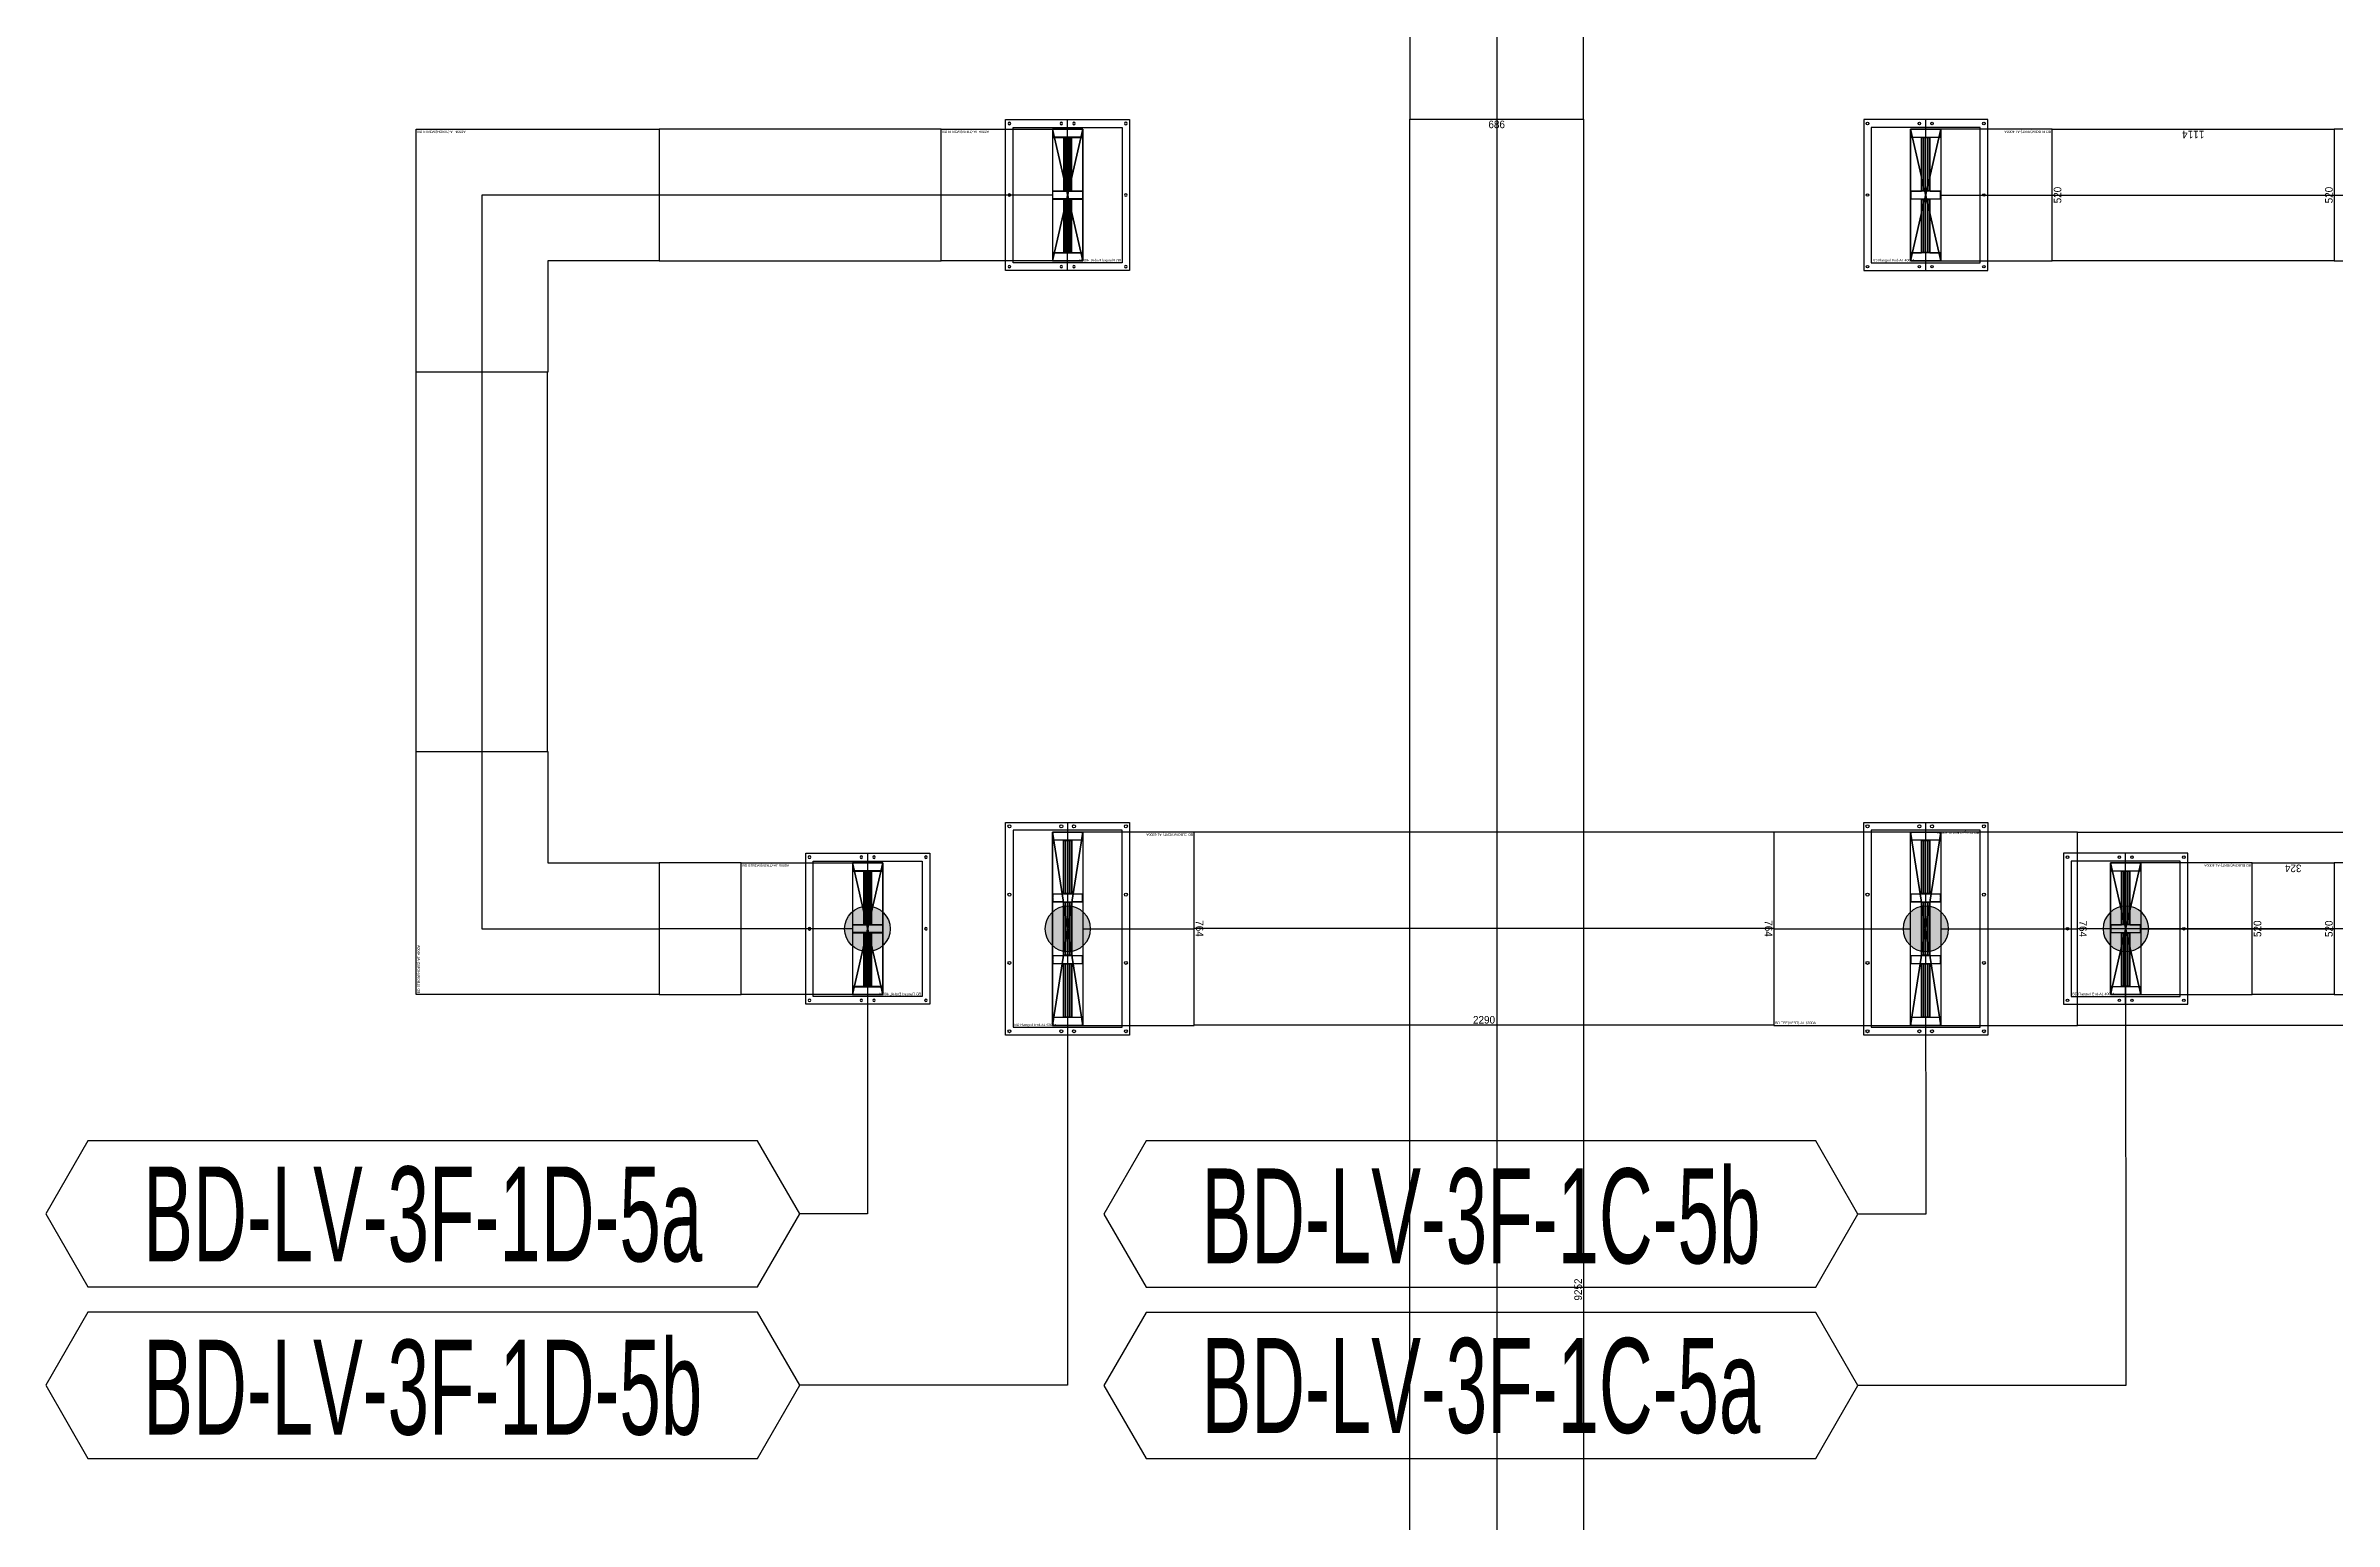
# Model space of a CAD drawing. Header units: millimetres. Extents: x 28486 to 374549, y -351975 to 868946.
# Drawn here: x 288668 to 297709, y 404758 to 410590 of the extents above; entities that cross this region are included whole.
import ezdxf
from ezdxf.enums import TextEntityAlignment as Align

# ---------------------------------------------------------------- set-up
doc = ezdxf.new("R2010")
doc.units = ezdxf.units.MM
doc.header["$LTSCALE"] = 150
doc.layers.get('Defpoints').update_dxf_attribs({"color": 150})
for name, color, linetype in [('-----27 Bus Duct_LV_380-220V', 200, 'Continuous'), ('-----27 Bus Duct_LV_380-220V_IT BACK UP', 2, 'Continuous'), ('-----27 Bus Duct_LV_380-220V_LOAD BANK', 7, 'Continuous'), ('-----29 주기', 1, 'Continuous'), ('-----30 Text', 2, 'Continuous'), ('-----99 Cable Schedule', 2, 'Continuous')]:
    doc.layers.add(name, color=color, linetype=linetype)
doc.styles.add('ELEC', font='')
doc.styles.get("Standard").update_dxf_attribs({"font": ''})
doc.styles.get('ELEC').set_extended_font_data('Dotum')
doc.styles.get('Standard').set_extended_font_data('Dotum')
doc.dimstyles.new('전기통신참고용-치수', dxfattribs={"dimscale": 15, "dimtxt": 2, "dimasz": 0, "dimexe": 0, "dimexo": 0, "dimgap": 0.4, "dimtad": 4, "dimdec": 0, "dimzin": 0, "dimdsep": 46, "dimtxsty": 'Standard', "dimblk": 'NONE', "dimcen": 0, "dimse1": 1, "dimse2": 1, "dimsd1": 1, "dimsd2": 1, "dimclrd": 8, "dimclre": 8, "dimclrt": 8, "dimadec": 0, "dimazin": 0, "dimtfac": 1, "dimtdec": 0, "dimtix": 1, "dimtmove": 2, "dimatfit": 0, "dimldrblk": 'NONE', "dimfxl": 2, "dimtolj": 1, "dimtzin": 0, "dimarcsym": 0})

# ---------------------------------------------------------------- blocks, each defined once
blk = doc.blocks.new('*D175')
at = {"layer": 'Defpoints', "color": 0, "transparency": 16777216}
for p in [(0, 8791.6), (686, 8791.6), (686, 8791.6)]:
    blk.add_point(p, dxfattribs=at)
at = {"color": 0, "transparency": 16777216, "insert": (343, 8770.6), "char_height": 30, "attachment_point": 5}
blk.add_mtext('\\A1;{\\C0;686}', dxfattribs=at)
blk = doc.blocks.new('_None')
blk = doc.blocks.new('*D176')
at = {"layer": 'Defpoints', "color": 0, "transparency": 16777216}
for p in [(686, 8791.6), (686, 8791.6), (686, -460.4)]:
    blk.add_point(p, dxfattribs=at)
at = {"color": 0, "transparency": 16777216, "insert": (665, 4165.6), "char_height": 30, "attachment_point": 5, "rotation": 90}
blk.add_mtext('\\A1;{\\C0;9252}', dxfattribs=at)
blk = doc.blocks.new('*D177')
at = {"layer": 'Defpoints', "color": 0, "transparency": 16777216}
for p in [(0, -460.4), (686, -460.4), (686, -460.4)]:
    blk.add_point(p, dxfattribs=at)
at = {"color": 0, "transparency": 16777216, "insert": (343, -439.4), "char_height": 30, "attachment_point": 5}
blk.add_mtext('\\A1;{\\C0;686}', dxfattribs=at)
blk = doc.blocks.new('*U270')
at = {"color": 0}
blk.add_lwpolyline([(-343, -343), (-343, -800), (343, -800), (343, -343), (800, -343), (800, 343), (-800, 343), (-800, -343)], close=True, dxfattribs=at)
at = {"color": 1}
for points in [[(-800, 0), (800, 0)], [(0, 0), (0, -800)]]:
    blk.add_lwpolyline(points, dxfattribs=at)
at = {"color": 0, "style": 'ELEC'}
blk.add_text('BD TEE(HORIZ)-AL 5000A', height=10, dxfattribs=at).set_placement((0, 10), align=Align.MIDDLE)
blk = doc.blocks.new('*U5')
at = {"color": 1}
for p, q in [((60, 382), (-60, -382)), ((-60, 382), (60, -382))]:
    blk.add_line(p, q, dxfattribs=at)
at = {"color": 0}
blk.add_line((0, 420.5), (0, -420.5), dxfattribs=at)
for points in [[(245, -420.5), (-245, -420.5), (-245, 420.5), (245, 420.5)], [(-215, -389.5), (215, -389.5), (215, 389.5), (-215, 389.5)]]:
    blk.add_lwpolyline(points, close=True, dxfattribs=at)
at = {"color": 1}
blk.add_lwpolyline([(60, -382), (-60, -382), (-60, 382), (60, 382)], close=True, dxfattribs=at)
for points in [[(-60, 136, -0.4142136), (-58, 138), (-17.2, 138, 0.4142136), (-16.2, 139), (-16.2, 349, 0.4142136), (-17.2, 350), (-58, 350, -0.4142136), (-60, 352), (-60, 382, -0.4142136), (-59, 381), (-59, 352, 0.4142136), (-58, 351), (58, 351, 0.4142136), (59, 352), (59, 381, -0.4142136), (60, 382), (60, 352, -0.4142136), (58, 350), (17.2, 350, 0.4142136), (16.2, 349), (16.2, 139, 0.4142136), (17.2, 138), (58, 138, -0.4142136), (60, 136), (60, 124, -0.4142136), (59, 125), (59, 136, 0.4142136), (58, 137), (-58, 137, 0.4142136), (-59, 136), (-59, 125, -0.4142136), (-60, 124), (-60, 124), (-60, 124), (-60, 124)], [(-15.2, 139), (-15.2, 349, -0.4142136), (-14.2, 350), (14.2, 350, -0.4142136), (15.2, 349), (15.2, 139, -0.4142136), (14.2, 138), (-14.2, 138, -0.4142136)], [(-14.2, 140), (-14.2, 348, -0.4142136), (-13.2, 349), (-8.85, 349, -0.4142136), (-7.85, 348), (-7.85, 140, -0.4142136), (-8.85, 139), (-13.2, 139, -0.4142136)], [(-6.85, 140), (-6.85, 348, -0.4142136), (-5.85, 349), (-1.5, 349, -0.4142136), (-0.5, 348), (-0.5, 140, -0.4142136), (-1.5, 139), (-5.85, 139, -0.4142136)], [(0.5, 140), (0.5, 348, -0.4142136), (1.5, 349), (5.85, 349, -0.4142136), (6.85, 348), (6.85, 140, -0.4142136), (5.85, 139), (1.5, 139, -0.4142136)], [(7.85, 140), (7.85, 348, -0.4142136), (8.85, 349), (13.2, 349, -0.4142136), (14.2, 348), (14.2, 140, -0.4142136), (13.2, 139), (8.85, 139, -0.4142136)], [(-60, -108, -0.4142136), (-58, -106), (-17.2, -106, 0.4142136), (-16.2, -105), (-16.2, 105, 0.4142136), (-17.2, 106), (-58, 106, -0.4142136), (-60, 108), (-60, 122, -0.4142136), (-59, 121), (-59, 108, 0.4142136), (-58, 107), (58, 107, 0.4142136), (59, 108), (59, 121, -0.4142136), (60, 122), (60, 108, -0.4142136), (58, 106), (17.2, 106, 0.4142136), (16.2, 105), (16.2, -105, 0.4142136), (17.2, -106), (58, -106, -0.4142136), (60, -108), (60, -121, -0.4142136), (59, -120), (59, -108, 0.4142136), (58, -107), (-58, -107, 0.4142136), (-59, -108), (-59, -120, -0.4142136), (-60, -121), (-60, -121), (-60, -121), (-60, -121)], [(-15.2, -105), (-15.2, 105, -0.4142136), (-14.2, 106), (14.2, 106, -0.4142136), (15.2, 105), (15.2, -105, -0.4142136), (14.2, -106), (-14.2, -106, -0.4142136)], [(-14.2, -104), (-14.2, 104, -0.4142136), (-13.2, 105), (-8.85, 105, -0.4142136), (-7.85, 104), (-7.85, -104, -0.4142136), (-8.85, -105), (-13.2, -105, -0.4142136)], [(-6.85, -104), (-6.85, 104, -0.4142136), (-5.85, 105), (-1.5, 105, -0.4142136), (-0.5, 104), (-0.5, -104, -0.4142136), (-1.5, -105), (-5.85, -105, -0.4142136)], [(0.5, -104), (0.5, 104, -0.4142136), (1.5, 105), (5.85, 105, -0.4142136), (6.85, 104), (6.85, -104, -0.4142136), (5.85, -105), (1.5, -105, -0.4142136)], [(7.85, -104), (7.85, 104, -0.4142136), (8.85, 105), (13.2, 105, -0.4142136), (14.2, 104), (14.2, -104, -0.4142136), (13.2, -105), (8.85, -105, -0.4142136)], [(-60, -352, -0.4142136), (-58, -350), (-17.2, -350, 0.4142136), (-16.2, -349), (-16.2, -139, 0.4142136), (-17.2, -138), (-58, -138, -0.4142136), (-60, -136), (-60, -123, -0.4142136), (-59, -124), (-59, -136, 0.4142136), (-58, -137), (58, -137, 0.4142136), (59, -136), (59, -124, -0.4142136), (60, -123), (60, -136, -0.4142136), (58, -138), (17.2, -138, 0.4142136), (16.2, -139), (16.2, -349, 0.4142136), (17.2, -350), (58, -350, -0.4142136), (60, -352), (60, -382, -0.4142136), (59, -381), (59, -352, 0.4142136), (58, -351), (-58, -351, 0.4142136), (-59, -352), (-59, -381, -0.4142136), (-60, -382), (-60, -382), (-60, -382), (-60, -382)], [(-15.2, -349), (-15.2, -139, -0.4142136), (-14.2, -138), (14.2, -138, -0.4142136), (15.2, -139), (15.2, -349, -0.4142136), (14.2, -350), (-14.2, -350, -0.4142136)], [(-14.2, -348), (-14.2, -140, -0.4142136), (-13.2, -139), (-8.85, -139, -0.4142136), (-7.85, -140), (-7.85, -348, -0.4142136), (-8.85, -349), (-13.2, -349, -0.4142136)], [(-6.85, -348), (-6.85, -140, -0.4142136), (-5.85, -139), (-1.5, -139, -0.4142136), (-0.5, -140), (-0.5, -348, -0.4142136), (-1.5, -349), (-5.85, -349, -0.4142136)], [(0.5, -348), (0.5, -140, -0.4142136), (1.5, -139), (5.85, -139, -0.4142136), (6.85, -140), (6.85, -348, -0.4142136), (5.85, -349), (1.5, -349, -0.4142136)], [(7.85, -348), (7.85, -140, -0.4142136), (8.85, -139), (13.2, -139, -0.4142136), (14.2, -140), (14.2, -348, -0.4142136), (13.2, -349), (8.85, -349, -0.4142136)]]:
    blk.add_lwpolyline(points, format="xyb", close=True, dxfattribs=at)
at = {"color": 0}
for centre in [(-230, 405), (-25, 405), (25, 405), (230, 405), (-230, 135), (230, 135), (-230, -135), (230, -135), (-230, -405), (-25, -405), (25, -405), (230, -405)]:
    blk.add_circle(centre, 6, dxfattribs=at)
at = {"color": 0, "style": 'ELEC'}
blk.add_text('BD Flanged End-AL 6300A', height=10, dxfattribs=at).set_placement((-210, -379.5), align=Align.MIDDLE_LEFT)
blk = doc.blocks.new('*U7')
at = {"color": 1}
for p, q in [((340, 382), (220, -382)), ((220, 382), (340, -382))]:
    blk.add_line(p, q, dxfattribs=at)
at = {"color": 0}
blk.add_lwpolyline([(-220, -382), (220, -382), (220, 382), (-220, 382)], close=True, dxfattribs=at)
blk.add_lwpolyline([(220, -382), (340, -382), (340, 382), (220, 382)], dxfattribs=at)
at = {"color": 1}
for points in [[(220, 136, -0.4142136), (222, 138), (262.8, 138, 0.4142136), (263.8, 139), (263.8, 349, 0.4142136), (262.8, 350), (222, 350, -0.4142136), (220, 352), (220, 382, -0.4142136), (221, 381), (221, 352, 0.4142136), (222, 351), (338, 351, 0.4142136), (339, 352), (339, 381, -0.4142136), (340, 382), (340, 352, -0.4142136), (338, 350), (297.2, 350, 0.4142136), (296.2, 349), (296.2, 139, 0.4142136), (297.2, 138), (338, 138, -0.4142136), (340, 136), (340, 124, -0.4142136), (339, 125), (339, 136, 0.4142136), (338, 137), (222, 137, 0.4142136), (221, 136), (221, 125, -0.4142136), (220, 124), (220, 124), (220, 124), (220, 124)], [(264.8, 139), (264.8, 349, -0.4142136), (265.8, 350), (294.2, 350, -0.4142136), (295.2, 349), (295.2, 139, -0.4142136), (294.2, 138), (265.8, 138, -0.4142136)], [(265.8, 140), (265.8, 348, -0.4142136), (266.8, 349), (271.15, 349, -0.4142136), (272.15, 348), (272.15, 140, -0.4142136), (271.15, 139), (266.8, 139, -0.4142136)], [(273.15, 140), (273.15, 348, -0.4142136), (274.15, 349), (278.5, 349, -0.4142136), (279.5, 348), (279.5, 140, -0.4142136), (278.5, 139), (274.15, 139, -0.4142136)], [(280.5, 140), (280.5, 348, -0.4142136), (281.5, 349), (285.85, 349, -0.4142136), (286.85, 348), (286.85, 140, -0.4142136), (285.85, 139), (281.5, 139, -0.4142136)], [(287.85, 140), (287.85, 348, -0.4142136), (288.85, 349), (293.2, 349, -0.4142136), (294.2, 348), (294.2, 140, -0.4142136), (293.2, 139), (288.85, 139, -0.4142136)], [(220, -108, -0.4142136), (222, -106), (262.8, -106, 0.4142136), (263.8, -105), (263.8, 105, 0.4142136), (262.8, 106), (222, 106, -0.4142136), (220, 108), (220, 122, -0.4142136), (221, 121), (221, 108, 0.4142136), (222, 107), (338, 107, 0.4142136), (339, 108), (339, 121, -0.4142136), (340, 122), (340, 108, -0.4142136), (338, 106), (297.2, 106, 0.4142136), (296.2, 105), (296.2, -105, 0.4142136), (297.2, -106), (338, -106, -0.4142136), (340, -108), (340, -121, -0.4142136), (339, -120), (339, -108, 0.4142136), (338, -107), (222, -107, 0.4142136), (221, -108), (221, -120, -0.4142136), (220, -121), (220, -121), (220, -121), (220, -121)], [(264.8, -105), (264.8, 105, -0.4142136), (265.8, 106), (294.2, 106, -0.4142136), (295.2, 105), (295.2, -105, -0.4142136), (294.2, -106), (265.8, -106, -0.4142136)], [(265.8, -104), (265.8, 104, -0.4142136), (266.8, 105), (271.15, 105, -0.4142136), (272.15, 104), (272.15, -104, -0.4142136), (271.15, -105), (266.8, -105, -0.4142136)], [(273.15, -104), (273.15, 104, -0.4142136), (274.15, 105), (278.5, 105, -0.4142136), (279.5, 104), (279.5, -104, -0.4142136), (278.5, -105), (274.15, -105, -0.4142136)], [(280.5, -104), (280.5, 104, -0.4142136), (281.5, 105), (285.85, 105, -0.4142136), (286.85, 104), (286.85, -104, -0.4142136), (285.85, -105), (281.5, -105, -0.4142136)], [(287.85, -104), (287.85, 104, -0.4142136), (288.85, 105), (293.2, 105, -0.4142136), (294.2, 104), (294.2, -104, -0.4142136), (293.2, -105), (288.85, -105, -0.4142136)], [(220, -352, -0.4142136), (222, -350), (262.8, -350, 0.4142136), (263.8, -349), (263.8, -139, 0.4142136), (262.8, -138), (222, -138, -0.4142136), (220, -136), (220, -123, -0.4142136), (221, -124), (221, -136, 0.4142136), (222, -137), (338, -137, 0.4142136), (339, -136), (339, -124, -0.4142136), (340, -123), (340, -136, -0.4142136), (338, -138), (297.2, -138, 0.4142136), (296.2, -139), (296.2, -349, 0.4142136), (297.2, -350), (338, -350, -0.4142136), (340, -352), (340, -382, -0.4142136), (339, -381), (339, -352, 0.4142136), (338, -351), (222, -351, 0.4142136), (221, -352), (221, -381, -0.4142136), (220, -382), (220, -382), (220, -382), (220, -382)], [(264.8, -349), (264.8, -139, -0.4142136), (265.8, -138), (294.2, -138, -0.4142136), (295.2, -139), (295.2, -349, -0.4142136), (294.2, -350), (265.8, -350, -0.4142136)], [(265.8, -348), (265.8, -140, -0.4142136), (266.8, -139), (271.15, -139, -0.4142136), (272.15, -140), (272.15, -348, -0.4142136), (271.15, -349), (266.8, -349, -0.4142136)], [(273.15, -348), (273.15, -140, -0.4142136), (274.15, -139), (278.5, -139, -0.4142136), (279.5, -140), (279.5, -348, -0.4142136), (278.5, -349), (274.15, -349, -0.4142136)], [(280.5, -348), (280.5, -140, -0.4142136), (281.5, -139), (285.85, -139, -0.4142136), (286.85, -140), (286.85, -348, -0.4142136), (285.85, -349), (281.5, -349, -0.4142136)], [(287.85, -348), (287.85, -140, -0.4142136), (288.85, -139), (293.2, -139, -0.4142136), (294.2, -140), (294.2, -348, -0.4142136), (293.2, -349), (288.85, -349, -0.4142136)]]:
    blk.add_lwpolyline(points, format="xyb", close=True, dxfattribs=at)
blk.add_lwpolyline([(220, 0), (-220, 0)], dxfattribs=at)
at = {"color": 0, "style": 'ELEC'}
blk.add_text('BD ELBOW(VERT)-AL 6300A', height=10, dxfattribs=at).set_placement((-215, -372), align=Align.MIDDLE_LEFT)
blk = doc.blocks.new('*U114')
at = {"color": 1}
for p, q in [((390, 382), (270, -382)), ((270, 382), (390, -382)), ((-270, 0), (270, 0)), ((390, 0), (930, 0))]:
    blk.add_line(p, q, dxfattribs=at)
at = {"color": 0}
for points in [[(-270, -382), (270, -382), (270, 382), (-270, 382)], [(390, -382), (930, -382), (930, 382), (390, 382)]]:
    blk.add_lwpolyline(points, close=True, dxfattribs=at)
for points in [[(390, 382), (270, 382)], [(270, -382), (390, -382)]]:
    blk.add_lwpolyline(points, dxfattribs=at)
at = {"color": 1}
for points in [[(270, 136, -0.4142136), (272, 138), (312.8, 138, 0.4142136), (313.8, 139), (313.8, 349, 0.4142136), (312.8, 350), (272, 350, -0.4142136), (270, 352), (270, 382, -0.4142136), (271, 381), (271, 352, 0.4142136), (272, 351), (388, 351, 0.4142136), (389, 352), (389, 381, -0.4142136), (390, 382), (390, 352, -0.4142136), (388, 350), (347.2, 350, 0.4142136), (346.2, 349), (346.2, 139, 0.4142136), (347.2, 138), (388, 138, -0.4142136), (390, 136), (390, 124, -0.4142136), (389, 125), (389, 136, 0.4142136), (388, 137), (272, 137, 0.4142136), (271, 136), (271, 125, -0.4142136), (270, 124), (270, 124), (270, 124), (270, 124)], [(314.8, 139), (314.8, 349, -0.4142136), (315.8, 350), (344.2, 350, -0.4142136), (345.2, 349), (345.2, 139, -0.4142136), (344.2, 138), (315.8, 138, -0.4142136)], [(315.8, 140), (315.8, 348, -0.4142136), (316.8, 349), (321.15, 349, -0.4142136), (322.15, 348), (322.15, 140, -0.4142136), (321.15, 139), (316.8, 139, -0.4142136)], [(323.15, 140), (323.15, 348, -0.4142136), (324.15, 349), (328.5, 349, -0.4142136), (329.5, 348), (329.5, 140, -0.4142136), (328.5, 139), (324.15, 139, -0.4142136)], [(330.5, 140), (330.5, 348, -0.4142136), (331.5, 349), (335.85, 349, -0.4142136), (336.85, 348), (336.85, 140, -0.4142136), (335.85, 139), (331.5, 139, -0.4142136)], [(337.85, 140), (337.85, 348, -0.4142136), (338.85, 349), (343.2, 349, -0.4142136), (344.2, 348), (344.2, 140, -0.4142136), (343.2, 139), (338.85, 139, -0.4142136)], [(270, -108, -0.4142136), (272, -106), (312.8, -106, 0.4142136), (313.8, -105), (313.8, 105, 0.4142136), (312.8, 106), (272, 106, -0.4142136), (270, 108), (270, 122, -0.4142136), (271, 121), (271, 108, 0.4142136), (272, 107), (388, 107, 0.4142136), (389, 108), (389, 121, -0.4142136), (390, 122), (390, 108, -0.4142136), (388, 106), (347.2, 106, 0.4142136), (346.2, 105), (346.2, -105, 0.4142136), (347.2, -106), (388, -106, -0.4142136), (390, -108), (390, -121, -0.4142136), (389, -120), (389, -108, 0.4142136), (388, -107), (272, -107, 0.4142136), (271, -108), (271, -120, -0.4142136), (270, -121), (270, -121), (270, -121), (270, -121)], [(314.8, -105), (314.8, 105, -0.4142136), (315.8, 106), (344.2, 106, -0.4142136), (345.2, 105), (345.2, -105, -0.4142136), (344.2, -106), (315.8, -106, -0.4142136)], [(315.8, -104), (315.8, 104, -0.4142136), (316.8, 105), (321.15, 105, -0.4142136), (322.15, 104), (322.15, -104, -0.4142136), (321.15, -105), (316.8, -105, -0.4142136)], [(323.15, -104), (323.15, 104, -0.4142136), (324.15, 105), (328.5, 105, -0.4142136), (329.5, 104), (329.5, -104, -0.4142136), (328.5, -105), (324.15, -105, -0.4142136)], [(330.5, -104), (330.5, 104, -0.4142136), (331.5, 105), (335.85, 105, -0.4142136), (336.85, 104), (336.85, -104, -0.4142136), (335.85, -105), (331.5, -105, -0.4142136)], [(337.85, -104), (337.85, 104, -0.4142136), (338.85, 105), (343.2, 105, -0.4142136), (344.2, 104), (344.2, -104, -0.4142136), (343.2, -105), (338.85, -105, -0.4142136)], [(270, -352, -0.4142136), (272, -350), (312.8, -350, 0.4142136), (313.8, -349), (313.8, -139, 0.4142136), (312.8, -138), (272, -138, -0.4142136), (270, -136), (270, -123, -0.4142136), (271, -124), (271, -136, 0.4142136), (272, -137), (388, -137, 0.4142136), (389, -136), (389, -124, -0.4142136), (390, -123), (390, -136, -0.4142136), (388, -138), (347.2, -138, 0.4142136), (346.2, -139), (346.2, -349, 0.4142136), (347.2, -350), (388, -350, -0.4142136), (390, -352), (390, -382, -0.4142136), (389, -381), (389, -352, 0.4142136), (388, -351), (272, -351, 0.4142136), (271, -352), (271, -381, -0.4142136), (270, -382), (270, -382), (270, -382), (270, -382)], [(314.8, -349), (314.8, -139, -0.4142136), (315.8, -138), (344.2, -138, -0.4142136), (345.2, -139), (345.2, -349, -0.4142136), (344.2, -350), (315.8, -350, -0.4142136)], [(315.8, -348), (315.8, -140, -0.4142136), (316.8, -139), (321.15, -139, -0.4142136), (322.15, -140), (322.15, -348, -0.4142136), (321.15, -349), (316.8, -349, -0.4142136)], [(323.15, -348), (323.15, -140, -0.4142136), (324.15, -139), (328.5, -139, -0.4142136), (329.5, -140), (329.5, -348, -0.4142136), (328.5, -349), (324.15, -349, -0.4142136)], [(330.5, -348), (330.5, -140, -0.4142136), (331.5, -139), (335.85, -139, -0.4142136), (336.85, -140), (336.85, -348, -0.4142136), (335.85, -349), (331.5, -349, -0.4142136)], [(337.85, -348), (337.85, -140, -0.4142136), (338.85, -139), (343.2, -139, -0.4142136), (344.2, -140), (344.2, -348, -0.4142136), (343.2, -349), (338.85, -349, -0.4142136)]]:
    blk.add_lwpolyline(points, format="xyb", close=True, dxfattribs=at)
at = {"color": 0, "style": 'ELEC'}
blk.add_text('BD TEE(VERT)-AL 6300A', height=10, dxfattribs=at).set_placement((-265, -372), align=Align.MIDDLE_LEFT)
blk = doc.blocks.new('*D784')
at = {"layer": 'Defpoints', "color": 0, "transparency": 16777216}
for p in [(0, 4259.8), (764, 4259.8), (764, 4259.8)]:
    blk.add_point(p, dxfattribs=at)
at = {"color": 0, "transparency": 16777216, "insert": (382, 4238.8), "char_height": 30, "attachment_point": 5}
blk.add_mtext('\\A1;{\\C0;764}', dxfattribs=at)
blk = doc.blocks.new('*D785')
at = {"layer": 'Defpoints', "color": 0, "transparency": 16777216}
for p in [(764, 4259.8), (764, 4259.8), (764, 1969.8)]:
    blk.add_point(p, dxfattribs=at)
at = {"color": 0, "transparency": 16777216, "insert": (743, 3114.8), "char_height": 30, "attachment_point": 5, "rotation": 90}
blk.add_mtext('\\A1;{\\C0;2290}', dxfattribs=at)
blk = doc.blocks.new('*D786')
at = {"layer": 'Defpoints', "color": 0, "transparency": 16777216}
for p in [(0, 1969.8), (764, 1969.8), (764, 1969.8)]:
    blk.add_point(p, dxfattribs=at)
at = {"color": 0, "transparency": 16777216, "insert": (382, 1990.9), "char_height": 30, "attachment_point": 5}
blk.add_mtext('\\A1;{\\C0;764}', dxfattribs=at)
blk = doc.blocks.new('A$C9a0ab699')
h = blk.add_hatch(color=0)
edge = h.paths.add_edge_path()
edge.add_arc((0, 0), 64, 720, 1080, ccw=False)
at = {"color": 0}
blk.add_circle((0, 0), 64, dxfattribs=at)
blk = doc.blocks.new('*D792')
at = {"layer": 'Defpoints', "color": 0, "transparency": 16777216}
for p in [(0, 8406.8), (764, 8406.8), (764, 8406.8)]:
    blk.add_point(p, dxfattribs=at)
at = {"color": 0, "transparency": 16777216, "insert": (382, 8385.8), "char_height": 30, "attachment_point": 5}
blk.add_mtext('\\A1;{\\C0;764}', dxfattribs=at)
blk = doc.blocks.new('*D793')
at = {"layer": 'Defpoints', "color": 0, "transparency": 16777216}
for p in [(764, 8406.8), (764, 8406.8), (764, 5919.8)]:
    blk.add_point(p, dxfattribs=at)
at = {"color": 0, "transparency": 16777216, "insert": (743, 7163.3), "char_height": 30, "attachment_point": 5, "rotation": 90}
blk.add_mtext('\\A1;{\\C0;2487}', dxfattribs=at)
blk = doc.blocks.new('*D794')
at = {"layer": 'Defpoints', "color": 0, "transparency": 16777216}
for p in [(0, 5919.8), (764, 5919.8), (764, 5919.8)]:
    blk.add_point(p, dxfattribs=at)
at = {"color": 0, "transparency": 16777216, "insert": (382, 5940.9), "char_height": 30, "attachment_point": 5}
blk.add_mtext('\\A1;{\\C0;764}', dxfattribs=at)
blk = doc.blocks.new('*U23')
at = {"color": 0}
blk.add_line((0, -298.5), (0, 298.5), dxfattribs=at)
at = {"color": 1}
for p, q in [((60, 260), (-60, -260)), ((-60, 260), (60, -260))]:
    blk.add_line(p, q, dxfattribs=at)
at = {"color": 0}
for points in [[(-245, -298.5), (245, -298.5), (245, 298.5), (-245, 298.5)], [(-215, -267.5), (215, -267.5), (215, 267.5), (-215, 267.5)]]:
    blk.add_lwpolyline(points, close=True, dxfattribs=at)
at = {"color": 1}
blk.add_lwpolyline([(60, -260), (-60, -260), (-60, 260), (60, 260)], close=True, dxfattribs=at)
for points in [[(-60, 14, -0.4142136), (-58, 16), (-17.2, 16, 0.4142136), (-16.2, 17), (-16.2, 227, 0.4142136), (-17.2, 228), (-58, 228, -0.4142136), (-60, 230), (-60, 260, -0.4142136), (-59, 259), (-59, 230, 0.4142136), (-58, 229), (58, 229, 0.4142136), (59, 230), (59, 259, -0.4142136), (60, 260), (60, 230, -0.4142136), (58, 228), (17.2, 228, 0.4142136), (16.2, 227), (16.2, 17, 0.4142136), (17.2, 16), (58, 16, -0.4142136), (60, 14), (60, 2, -0.4142136), (59, 3), (59, 14, 0.4142136), (58, 15), (-58, 15, 0.4142136), (-59, 14), (-59, 3, -0.4142136), (-60, 2), (-60, 2), (-60, 2), (-60, 2)], [(-15.2, 17), (-15.2, 227, -0.4142136), (-14.2, 228), (14.2, 228, -0.4142136), (15.2, 227), (15.2, 17, -0.4142136), (14.2, 16), (-14.2, 16, -0.4142136)], [(-14.2, 18), (-14.2, 226, -0.4142136), (-13.2, 227), (-8.85, 227, -0.4142136), (-7.85, 226), (-7.85, 18, -0.4142136), (-8.85, 17), (-13.2, 17, -0.4142136)], [(-6.85, 18), (-6.85, 226, -0.4142136), (-5.85, 227), (-1.5, 227, -0.4142136), (-0.5, 226), (-0.5, 18, -0.4142136), (-1.5, 17), (-5.85, 17, -0.4142136)], [(0.5, 18), (0.5, 226, -0.4142136), (1.5, 227), (5.85, 227, -0.4142136), (6.85, 226), (6.85, 18, -0.4142136), (5.85, 17), (1.5, 17, -0.4142136)], [(7.85, 18), (7.85, 226, -0.4142136), (8.85, 227), (13.2, 227, -0.4142136), (14.2, 226), (14.2, 18, -0.4142136), (13.2, 17), (8.85, 17, -0.4142136)], [(-60, -230, -0.4142136), (-58, -228), (-17.2, -228, 0.4142136), (-16.2, -227), (-16.2, -17, 0.4142136), (-17.2, -16), (-58, -16, -0.4142136), (-60, -14), (-60, 0, -0.4142136), (-59, -1), (-59, -14, 0.4142136), (-58, -15), (58, -15, 0.4142136), (59, -14), (59, -1, -0.4142136), (60, 0), (60, -14, -0.4142136), (58, -16), (17.2, -16, 0.4142136), (16.2, -17), (16.2, -227, 0.4142136), (17.2, -228), (58, -228, -0.4142136), (60, -230), (60, -260, -0.4142136), (59, -259), (59, -230, 0.4142136), (58, -229), (-58, -229, 0.4142136), (-59, -230), (-59, -259, -0.4142136), (-60, -260), (-60, -260), (-60, -260), (-60, -260)], [(-15.2, -227), (-15.2, -17, -0.4142136), (-14.2, -16), (14.2, -16, -0.4142136), (15.2, -17), (15.2, -227, -0.4142136), (14.2, -228), (-14.2, -228, -0.4142136)], [(-14.2, -226), (-14.2, -18, -0.4142136), (-13.2, -17), (-8.85, -17, -0.4142136), (-7.85, -18), (-7.85, -226, -0.4142136), (-8.85, -227), (-13.2, -227, -0.4142136)], [(-6.85, -226), (-6.85, -18, -0.4142136), (-5.85, -17), (-1.5, -17, -0.4142136), (-0.5, -18), (-0.5, -226, -0.4142136), (-1.5, -227), (-5.85, -227, -0.4142136)], [(0.5, -226), (0.5, -18, -0.4142136), (1.5, -17), (5.85, -17, -0.4142136), (6.85, -18), (6.85, -226, -0.4142136), (5.85, -227), (1.5, -227, -0.4142136)], [(7.85, -226), (7.85, -18, -0.4142136), (8.85, -17), (13.2, -17, -0.4142136), (14.2, -18), (14.2, -226, -0.4142136), (13.2, -227), (8.85, -227, -0.4142136)]]:
    blk.add_lwpolyline(points, format="xyb", close=True, dxfattribs=at)
at = {"color": 0}
for centre in [(-230, 283), (-25, 283), (25, 283), (230, 283), (-230, 0), (230, 0), (-230, -283), (-25, -283), (25, -283), (230, -283)]:
    blk.add_circle(centre, 5, dxfattribs=at)
at = {"color": 0, "style": 'ELEC'}
blk.add_text('BD Flanged End-AL 4000A', height=10, dxfattribs=at).set_placement((-210, -257.5), align=Align.MIDDLE_LEFT)
blk = doc.blocks.new('*U22')
at = {"color": 1}
for p, q in [((340, 260), (220, -260)), ((220, 260), (340, -260))]:
    blk.add_line(p, q, dxfattribs=at)
at = {"color": 0}
blk.add_lwpolyline([(-220, -260), (220, -260), (220, 260), (-220, 260)], close=True, dxfattribs=at)
blk.add_lwpolyline([(220, -260), (340, -260), (340, 260), (220, 260)], dxfattribs=at)
at = {"color": 1}
for points in [[(220, 14, -0.4142136), (222, 16), (262.8, 16, 0.4142136), (263.8, 17), (263.8, 227, 0.4142136), (262.8, 228), (222, 228, -0.4142136), (220, 230), (220, 260, -0.4142136), (221, 259), (221, 230, 0.4142136), (222, 229), (338, 229, 0.4142136), (339, 230), (339, 259, -0.4142136), (340, 260), (340, 230, -0.4142136), (338, 228), (297.2, 228, 0.4142136), (296.2, 227), (296.2, 17, 0.4142136), (297.2, 16), (338, 16, -0.4142136), (340, 14), (340, 2, -0.4142136), (339, 3), (339, 14, 0.4142136), (338, 15), (222, 15, 0.4142136), (221, 14), (221, 3, -0.4142136), (220, 2), (220, 2), (220, 2), (220, 2)], [(264.8, 17), (264.8, 227, -0.4142136), (265.8, 228), (294.2, 228, -0.4142136), (295.2, 227), (295.2, 17, -0.4142136), (294.2, 16), (265.8, 16, -0.4142136)], [(265.8, 18), (265.8, 226, -0.4142136), (266.8, 227), (271.15, 227, -0.4142136), (272.15, 226), (272.15, 18, -0.4142136), (271.15, 17), (266.8, 17, -0.4142136)], [(273.15, 18), (273.15, 226, -0.4142136), (274.15, 227), (278.5, 227, -0.4142136), (279.5, 226), (279.5, 18, -0.4142136), (278.5, 17), (274.15, 17, -0.4142136)], [(280.5, 18), (280.5, 226, -0.4142136), (281.5, 227), (285.85, 227, -0.4142136), (286.85, 226), (286.85, 18, -0.4142136), (285.85, 17), (281.5, 17, -0.4142136)], [(287.85, 18), (287.85, 226, -0.4142136), (288.85, 227), (293.2, 227, -0.4142136), (294.2, 226), (294.2, 18, -0.4142136), (293.2, 17), (288.85, 17, -0.4142136)], [(220, -230, -0.4142136), (222, -228), (262.8, -228, 0.4142136), (263.8, -227), (263.8, -17, 0.4142136), (262.8, -16), (222, -16, -0.4142136), (220, -14), (220, 0, -0.4142136), (221, -1), (221, -14, 0.4142136), (222, -15), (338, -15, 0.4142136), (339, -14), (339, -1, -0.4142136), (340, 0), (340, -14, -0.4142136), (338, -16), (297.2, -16, 0.4142136), (296.2, -17), (296.2, -227, 0.4142136), (297.2, -228), (338, -228, -0.4142136), (340, -230), (340, -260, -0.4142136), (339, -259), (339, -230, 0.4142136), (338, -229), (222, -229, 0.4142136), (221, -230), (221, -259, -0.4142136), (220, -260), (220, -260), (220, -260), (220, -260)], [(264.8, -227), (264.8, -17, -0.4142136), (265.8, -16), (294.2, -16, -0.4142136), (295.2, -17), (295.2, -227, -0.4142136), (294.2, -228), (265.8, -228, -0.4142136)], [(265.8, -226), (265.8, -18, -0.4142136), (266.8, -17), (271.15, -17, -0.4142136), (272.15, -18), (272.15, -226, -0.4142136), (271.15, -227), (266.8, -227, -0.4142136)], [(273.15, -226), (273.15, -18, -0.4142136), (274.15, -17), (278.5, -17, -0.4142136), (279.5, -18), (279.5, -226, -0.4142136), (278.5, -227), (274.15, -227, -0.4142136)], [(280.5, -226), (280.5, -18, -0.4142136), (281.5, -17), (285.85, -17, -0.4142136), (286.85, -18), (286.85, -226, -0.4142136), (285.85, -227), (281.5, -227, -0.4142136)], [(287.85, -226), (287.85, -18, -0.4142136), (288.85, -17), (293.2, -17, -0.4142136), (294.2, -18), (294.2, -226, -0.4142136), (293.2, -227), (288.85, -227, -0.4142136)]]:
    blk.add_lwpolyline(points, format="xyb", close=True, dxfattribs=at)
blk.add_lwpolyline([(220, 0), (-220, 0)], dxfattribs=at)
at = {"color": 0, "style": 'ELEC'}
blk.add_text('BD ELBOW(VERT)-AL 4000A', height=10, dxfattribs=at).set_placement((-215, -250), align=Align.MIDDLE_LEFT)
blk = doc.blocks.new('*D868')
at = {"layer": 'Defpoints', "color": 0, "transparency": 16777216}
for p in [(0, 4800), (520, 4800), (520, 4800)]:
    blk.add_point(p, dxfattribs=at)
at = {"color": 0, "transparency": 16777216, "insert": (260, 4779), "char_height": 30, "attachment_point": 5}
blk.add_mtext('\\A1;{\\C0;520}', dxfattribs=at)
blk = doc.blocks.new('*D869')
at = {"layer": 'Defpoints', "color": 0, "transparency": 16777216}
for p in [(520, 4800), (520, 4800), (520, 4476)]:
    blk.add_point(p, dxfattribs=at)
at = {"color": 0, "transparency": 16777216, "insert": (499, 4638), "char_height": 30, "attachment_point": 5, "rotation": 90}
blk.add_mtext('\\A1;{\\C0;324}', dxfattribs=at)
blk = doc.blocks.new('*D870')
at = {"layer": 'Defpoints', "color": 0, "transparency": 16777216}
for p in [(0, 4476), (520, 4476), (520, 4476)]:
    blk.add_point(p, dxfattribs=at)
at = {"color": 0, "transparency": 16777216, "insert": (260, 4497), "char_height": 30, "attachment_point": 5}
blk.add_mtext('\\A1;{\\C0;520}', dxfattribs=at)
blk = doc.blocks.new('*D864')
at = {"layer": 'Defpoints', "color": 0, "transparency": 16777216}
for p in [(0, 4800), (520, 4800), (520, 4800)]:
    blk.add_point(p, dxfattribs=at)
at = {"color": 0, "transparency": 16777216, "insert": (260, 4779), "char_height": 30, "attachment_point": 5}
blk.add_mtext('\\A1;{\\C0;520}', dxfattribs=at)
blk = doc.blocks.new('*D865')
at = {"layer": 'Defpoints', "color": 0, "transparency": 16777216}
for p in [(520, 4800), (520, 4800), (520, 3686)]:
    blk.add_point(p, dxfattribs=at)
at = {"color": 0, "transparency": 16777216, "insert": (499, 4243), "char_height": 30, "attachment_point": 5, "rotation": 90}
blk.add_mtext('\\A1;{\\C0;1114}', dxfattribs=at)
blk = doc.blocks.new('*D866')
at = {"layer": 'Defpoints', "color": 0, "transparency": 16777216}
for p in [(0, 3686), (520, 3686), (520, 3686)]:
    blk.add_point(p, dxfattribs=at)
at = {"color": 0, "transparency": 16777216, "insert": (260, 3707), "char_height": 30, "attachment_point": 5}
blk.add_mtext('\\A1;{\\C0;520}', dxfattribs=at)
blk = doc.blocks.new('*U24')
at = {"color": 0}
blk.add_lwpolyline([(-260, -260), (700, -260), (700, 260), (260, 260), (260, 700), (-260, 700)], close=True, dxfattribs=at)
at = {"color": 1}
blk.add_lwpolyline([(700, 0), (0, 0), (0, 700)], dxfattribs=at)
at = {"color": 0, "style": 'ELEC'}
blk.add_text('BD ELBOW(HORIZ)-AL 4000A', height=10, dxfattribs=at).set_placement((-255, -250), align=Align.MIDDLE_LEFT)
blk = doc.blocks.new('*D872')
at = {"layer": 'Defpoints', "color": 0, "transparency": 16777216}
for p in [(0, 4150), (520, 4150), (520, 4150)]:
    blk.add_point(p, dxfattribs=at)
at = {"color": 0, "transparency": 16777216, "insert": (260, 4129), "char_height": 30, "attachment_point": 5}
blk.add_mtext('\\A1;{\\C0;520}', dxfattribs=at)
blk = doc.blocks.new('*D873')
at = {"layer": 'Defpoints', "color": 0, "transparency": 16777216}
for p in [(520, 4150), (520, 4150), (520, 2650)]:
    blk.add_point(p, dxfattribs=at)
at = {"color": 0, "transparency": 16777216, "insert": (499, 3400), "char_height": 30, "attachment_point": 5, "rotation": 90}
blk.add_mtext('\\A1;{\\C0;1500}', dxfattribs=at)
blk = doc.blocks.new('*D874')
at = {"layer": 'Defpoints', "color": 0, "transparency": 16777216}
for p in [(0, 2650), (520, 2650), (520, 2650)]:
    blk.add_point(p, dxfattribs=at)
at = {"color": 0, "transparency": 16777216, "insert": (260, 2671), "char_height": 30, "attachment_point": 5}
blk.add_mtext('\\A1;{\\C0;520}', dxfattribs=at)
blk = doc.blocks.new('*U174')
at = {"color": 1}
blk.add_line((343, 8791.6), (343, -460.4), dxfattribs=at)
at = {"color": 0}
blk.add_lwpolyline([(686, -460.4), (0, -460.4), (0, 8791.6), (686, 8791.6)], close=True, dxfattribs=at)
for base, p1, p2, override, picture, middle in [((686, 8791.6), (0, 8791.6), (686, 8791.6), {"dimtxsty": 'Standard', "dimclrd": 0, "dimclre": 0, "dimclrt": 0}, '*D175', (343, 8770.6)), ((686, -460.4), (0, -460.4), (686, -460.4), {"dimtad": 1, "dimtxsty": 'Standard', "dimclrd": 0, "dimclre": 0, "dimclrt": 0}, '*D177', (343, -439.4))]:
    dim = blk.add_linear_dim(base=base, p1=p1, p2=p2, text='{\\C0;<>}', dimstyle='전기통신참고용-치수', override=override, dxfattribs=at)
    dim.commit()
    dim.dimension.update_dxf_attribs({"geometry": picture, "text_midpoint": middle})
dim = blk.add_linear_dim(base=(686, 8791.6), p1=(686, -460.4), p2=(686, 8791.6), angle=90, text='{\\C0;<>}', dimstyle='전기통신참고용-치수', override={"dimtad": 1, "dimtxsty": 'Standard', "dimclrd": 0, "dimclre": 0, "dimclrt": 0}, dxfattribs=at)
dim.commit()
dim.dimension.update_dxf_attribs({"geometry": '*D176', "text_midpoint": (665, 4165.6)})
blk = doc.blocks.new('*U783')
at = {"color": 1}
blk.add_line((382, 4259.8), (382, 1969.8), dxfattribs=at)
at = {"color": 0}
blk.add_lwpolyline([(764, 1969.8), (0, 1969.8), (0, 4259.8), (764, 4259.8)], close=True, dxfattribs=at)
for base, p1, p2, override, picture, middle in [((764, 4259.8), (0, 4259.8), (764, 4259.8), {"dimtxsty": 'Standard', "dimclrd": 0, "dimclre": 0, "dimclrt": 0}, '*D784', (382, 4238.8)), ((764, 1969.8), (0, 1969.8), (764, 1969.8), {"dimtad": 1, "dimtxsty": 'Standard', "dimclrd": 0, "dimclre": 0, "dimclrt": 0}, '*D786', (382, 1990.9))]:
    dim = blk.add_linear_dim(base=base, p1=p1, p2=p2, text='{\\C0;<>}', dimstyle='전기통신참고용-치수', override=override, dxfattribs=at)
    dim.commit()
    dim.dimension.update_dxf_attribs({"geometry": picture, "text_midpoint": middle})
dim = blk.add_linear_dim(base=(764, 4259.8), p1=(764, 1969.8), p2=(764, 4259.8), angle=90, text='{\\C0;<>}', dimstyle='전기통신참고용-치수', override={"dimtad": 1, "dimtxsty": 'Standard', "dimclrd": 0, "dimclre": 0, "dimclrt": 0}, dxfattribs=at)
dim.commit()
dim.dimension.update_dxf_attribs({"geometry": '*D785', "text_midpoint": (743, 3114.8)})
blk = doc.blocks.new('*U791')
at = {"color": 1}
blk.add_line((382, 8406.8), (382, 5919.8), dxfattribs=at)
at = {"color": 0}
blk.add_lwpolyline([(764, 5919.8), (0, 5919.8), (0, 8406.8), (764, 8406.8)], close=True, dxfattribs=at)
for base, p1, p2, override, picture, middle in [((764, 8406.8), (0, 8406.8), (764, 8406.8), {"dimtxsty": 'Standard', "dimclrd": 0, "dimclre": 0, "dimclrt": 0}, '*D792', (382, 8385.8)), ((764, 5919.8), (0, 5919.8), (764, 5919.8), {"dimtad": 1, "dimtxsty": 'Standard', "dimclrd": 0, "dimclre": 0, "dimclrt": 0}, '*D794', (382, 5940.9))]:
    dim = blk.add_linear_dim(base=base, p1=p1, p2=p2, text='{\\C0;<>}', dimstyle='전기통신참고용-치수', override=override, dxfattribs=at)
    dim.commit()
    dim.dimension.update_dxf_attribs({"geometry": picture, "text_midpoint": middle})
dim = blk.add_linear_dim(base=(764, 8406.8), p1=(764, 5919.8), p2=(764, 8406.8), angle=90, text='{\\C0;<>}', dimstyle='전기통신참고용-치수', override={"dimtad": 1, "dimtxsty": 'Standard', "dimclrd": 0, "dimclre": 0, "dimclrt": 0}, dxfattribs=at)
dim.commit()
dim.dimension.update_dxf_attribs({"geometry": '*D793', "text_midpoint": (743, 7163.3)})
blk = doc.blocks.new('*U867')
at = {"color": 1}
blk.add_line((260, 4800), (260, 4476), dxfattribs=at)
at = {"color": 0}
blk.add_lwpolyline([(520, 4476), (0, 4476), (0, 4800), (520, 4800)], close=True, dxfattribs=at)
for base, p1, p2, override, picture, middle in [((520, 4800), (0, 4800), (520, 4800), {"dimtxsty": 'Standard', "dimclrd": 0, "dimclre": 0, "dimclrt": 0}, '*D868', (260, 4779)), ((520, 4476), (0, 4476), (520, 4476), {"dimtad": 1, "dimtxsty": 'Standard', "dimclrd": 0, "dimclre": 0, "dimclrt": 0}, '*D870', (260, 4497))]:
    dim = blk.add_linear_dim(base=base, p1=p1, p2=p2, text='{\\C0;<>}', dimstyle='전기통신참고용-치수', override=override, dxfattribs=at)
    dim.commit()
    dim.dimension.update_dxf_attribs({"geometry": picture, "text_midpoint": middle})
dim = blk.add_linear_dim(base=(520, 4800), p1=(520, 4476), p2=(520, 4800), angle=90, text='{\\C0;<>}', dimstyle='전기통신참고용-치수', override={"dimtad": 1, "dimtxsty": 'Standard', "dimclrd": 0, "dimclre": 0, "dimclrt": 0}, dxfattribs=at)
dim.commit()
dim.dimension.update_dxf_attribs({"geometry": '*D869', "text_midpoint": (499, 4638)})
blk = doc.blocks.new('*U863')
at = {"color": 1}
blk.add_line((260, 4800), (260, 3686), dxfattribs=at)
at = {"color": 0}
blk.add_lwpolyline([(520, 3686), (0, 3686), (0, 4800), (520, 4800)], close=True, dxfattribs=at)
for base, p1, p2, override, picture, middle in [((520, 4800), (0, 4800), (520, 4800), {"dimtxsty": 'Standard', "dimclrd": 0, "dimclre": 0, "dimclrt": 0}, '*D864', (260, 4779)), ((520, 3686), (0, 3686), (520, 3686), {"dimtad": 1, "dimtxsty": 'Standard', "dimclrd": 0, "dimclre": 0, "dimclrt": 0}, '*D866', (260, 3707))]:
    dim = blk.add_linear_dim(base=base, p1=p1, p2=p2, text='{\\C0;<>}', dimstyle='전기통신참고용-치수', override=override, dxfattribs=at)
    dim.commit()
    dim.dimension.update_dxf_attribs({"geometry": picture, "text_midpoint": middle})
dim = blk.add_linear_dim(base=(520, 4800), p1=(520, 3686), p2=(520, 4800), angle=90, text='{\\C0;<>}', dimstyle='전기통신참고용-치수', override={"dimtad": 1, "dimtxsty": 'Standard', "dimclrd": 0, "dimclre": 0, "dimclrt": 0}, dxfattribs=at)
dim.commit()
dim.dimension.update_dxf_attribs({"geometry": '*D865', "text_midpoint": (499, 4243)})
blk = doc.blocks.new('*U871')
at = {"color": 1}
blk.add_line((260, 4150), (260, 2650), dxfattribs=at)
at = {"color": 0}
blk.add_lwpolyline([(520, 2650), (0, 2650), (0, 4150), (520, 4150)], close=True, dxfattribs=at)
for base, p1, p2, override, picture, middle in [((520, 4150), (0, 4150), (520, 4150), {"dimtxsty": 'Standard', "dimclrd": 0, "dimclre": 0, "dimclrt": 0}, '*D872', (260, 4129)), ((520, 2650), (0, 2650), (520, 2650), {"dimtad": 1, "dimtxsty": 'Standard', "dimclrd": 0, "dimclre": 0, "dimclrt": 0}, '*D874', (260, 2671))]:
    dim = blk.add_linear_dim(base=base, p1=p1, p2=p2, text='{\\C0;<>}', dimstyle='전기통신참고용-치수', override=override, dxfattribs=at)
    dim.commit()
    dim.dimension.update_dxf_attribs({"geometry": picture, "text_midpoint": middle})
dim = blk.add_linear_dim(base=(520, 4150), p1=(520, 2650), p2=(520, 4150), angle=90, text='{\\C0;<>}', dimstyle='전기통신참고용-치수', override={"dimtad": 1, "dimtxsty": 'Standard', "dimclrd": 0, "dimclre": 0, "dimclrt": 0}, dxfattribs=at)
dim.commit()
dim.dimension.update_dxf_attribs({"geometry": '*D873', "text_midpoint": (499, 3400)})

msp = doc.modelspace()

# ---------------------------------------------------------------- linework, layer by layer
at = {"layer": '-----29 주기', "elevation": 0}
for points in [[(288834.4, 406261.6), (288667.7, 405972.9), (288834.4, 405684.1), (291480.3, 405684.1), (291647, 405972.9), (291480.3, 406261.6)], [(293014.9, 406261.2), (292848.2, 405972.4), (293014.9, 405683.7), (295660.8, 405683.7), (295827.5, 405972.4), (295660.8, 406261.2)]]:
    msp.add_lwpolyline(points, close=True, dxfattribs=at)
at = {"layer": '-----29 주기'}
for points in [[(288834.4, 405584.1), (288667.7, 405295.4), (288834.4, 405006.6), (291480.3, 405006.6), (291647, 405295.4), (291480.3, 405584.1)], [(293014.9, 405583.7), (292848.2, 405294.9), (293014.9, 405006.2), (295660.8, 405006.2), (295827.5, 405294.9), (295660.8, 405583.7)]]:
    msp.add_lwpolyline(points, close=True, dxfattribs=at)
at = {"layer": '-----99 Cable Schedule', "color": 1, "elevation": 0}
for points in [[(291914, 407100.4), (291914.5, 405972.9), (291647, 405972.9)], [(296094.5, 407100), (296095, 405972.4), (295827.5, 405972.4)]]:
    msp.add_lwpolyline(points, dxfattribs=at)
at = {"layer": '-----99 Cable Schedule', "color": 1}
for points in [[(292704.5, 407100.4), (292705, 405295.4), (291647, 405295.4)], [(296885, 407100), (296885.5, 405294.9), (295827.5, 405294.9)]]:
    msp.add_lwpolyline(points, dxfattribs=at)

# ---------------------------------------------------------------- block references
at = {"layer": '-----27 Bus Duct_LV_380-220V', "xscale": -1}
for name, p in [('*U23', (292705, 410000)), ('*U871', (290650, 405150)), ('*U23', (291915, 407100))]:
    msp.add_blockref(name, p, dxfattribs=at)
at = {"layer": '-----27 Bus Duct_LV_380-220V'}
for p in [(296095, 410000), (296885, 407100)]:
    msp.add_blockref('*U23', p, dxfattribs=at)
at = {"layer": '-----27 Bus Duct_LV_380-220V', "xscale": -1}
for name, p, rotation in [('*U24', (290391, 410000), 180), ('*U863', (287405, 409740), 270.0000000000001), ('*U22', (292425, 410000), 180), ('*U24', (290391, 407100), 270), ('*U867', (286615, 406840), 270.0000000000001), ('*U22', (291635, 407100), 180)]:
    msp.add_blockref(name, p, dxfattribs=dict(at, rotation=rotation))
at = {"layer": '-----27 Bus Duct_LV_380-220V'}
for name, p, rotation in [('*U22', (296375, 410000), 180), ('*U863', (301395, 409740), 89.99999999999997), ('*U24', (298409, 410000), 180), ('*U24', (298409, 407100), 89.99999999999999), ('*U22', (297165, 407100), 180), ('*U867', (302185, 406840), 89.99999999999997)]:
    msp.add_blockref(name, p, dxfattribs=dict(at, rotation=rotation))
at = {"layer": '-----27 Bus Duct_LV_380-220V_IT BACK UP'}
for name, p in [('*U270', (294400, 411100)), ('*U174', (294057, 401508.4))]:
    msp.add_blockref(name, p, dxfattribs=at)
at = {"layer": '-----27 Bus Duct_LV_380-220V_LOAD BANK'}
for name, p in [('*U5', (292705, 407100)), ('*U114', (295765, 407100))]:
    msp.add_blockref(name, p, dxfattribs=at)
for name, p, rotation in [('*U5', (296095, 407100), 180), ('*U7', (292985, 407100), 180), ('*U783', (291235.2, 407483), 270), ('*U791', (290775.2, 407482), 270)]:
    msp.add_blockref(name, p, dxfattribs=dict(at, rotation=rotation))
at = {"layer": '-----99 Cable Schedule', "color": 1, "yscale": 1.40625, "zscale": 1.40625}
for p, xscale, rotation in [((291914, 407099.6), 1.40625, 270), ((292705.5, 407099.6), -1.40625, 90), ((296095.5, 407099.6), -1.40625, 90), ((296886, 407099.6), -1.40625, 90)]:
    msp.add_blockref('A$C9a0ab699', p, dxfattribs=dict(at, xscale=xscale, rotation=rotation))

# ---------------------------------------------------------------- texts
at = {"layer": '-----30 Text', "linetype": 'Continuous', "style": 'ELEC', "width": 0.6}
for s, p in [('BD-LV-3F-1D-5a', (290157.4, 405972.9)), ('BD-LV-3F-1C-5b', (294337.9, 405972.4)), ('BD-LV-3F-1D-5b', (290157.4, 405295.4)), ('BD-LV-3F-1C-5a', (294337.9, 405294.9))]:
    msp.add_text(s, height=375, dxfattribs=at).set_placement(p, align=Align.MIDDLE)

doc.saveas('drawing.dxf')
